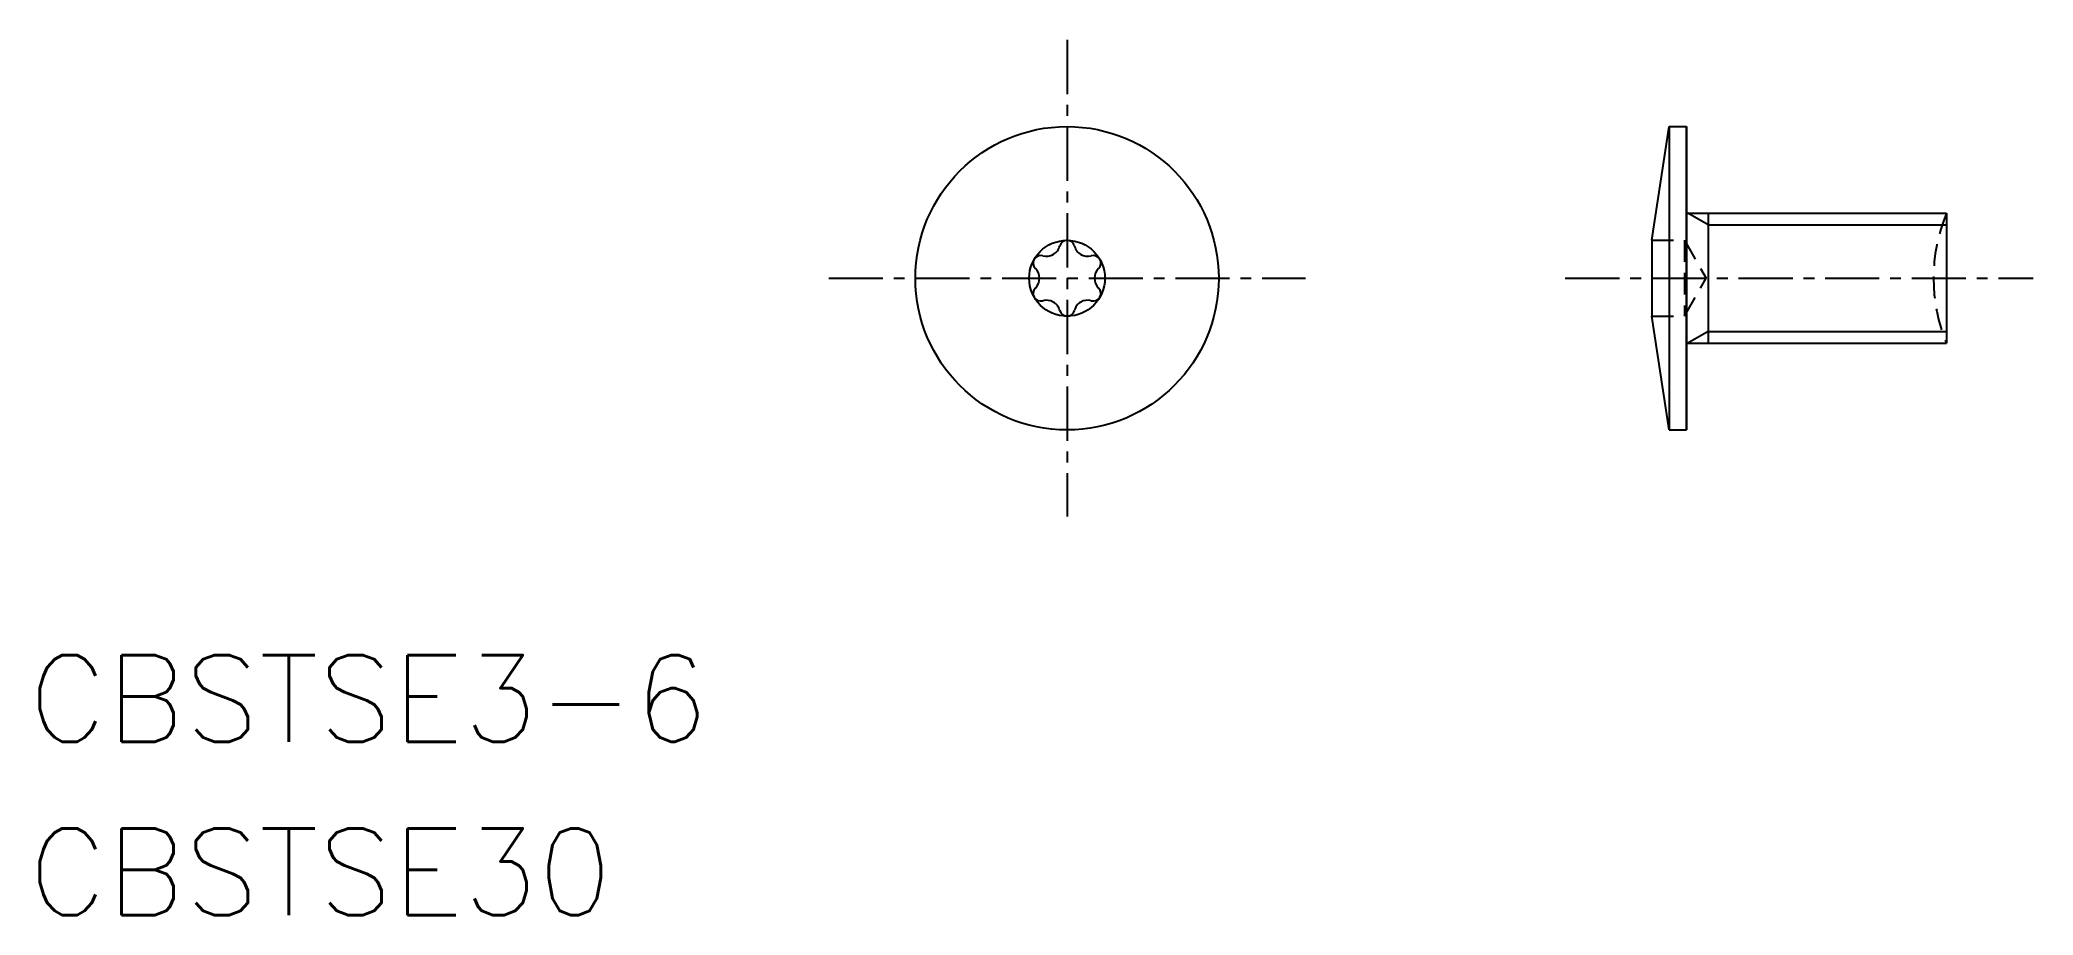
# Model space of a CAD drawing. Extents: x 6.6 to 52.6, y 6.6 to 26.8.
import ezdxf

# ---------------------------------------------------------------- set-up
doc = ezdxf.new("R2010")
doc.units = 0
doc.linetypes.add('CENTER', pattern=[2, 1.25, -0.25, 0.25, -0.25])
doc.linetypes.add('DASHED', pattern=[0.75, 0.5, -0.25])
doc.layers.get('0').update_dxf_attribs({"linetype": 'CONTINUOUS'})
doc.layers.add('CENTER', color=1, linetype='CENTER')
doc.styles.get("Standard").update_dxf_attribs({"font": 'romans.shx', "bigfont": 'bigfont.shx'})

msp = doc.modelspace()

# ---------------------------------------------------------------- linework, layer by layer
at = {"color": 7, "linetype": 'CONTINUOUS'}
for p, q in [((43.791, 22.158), (44.191, 24.783)), ((44.191, 24.783), (44.591, 24.783)), ((44.191, 24.783), (44.191, 17.783)), ((44.591, 17.783), (44.591, 24.783)), ((44.591, 24.783), (44.591, 17.783)), ((44.591, 22.783), (50.591, 22.783)), ((45.091, 22.783), (45.091, 19.783)), ((50.591, 22.783), (50.591, 19.783)), ((43.791, 22.158), (43.791, 20.408)), ((44.191, 17.783), (43.791, 20.408)), ((44.591, 19.783), (50.591, 19.783)), ((44.191, 17.783), (44.591, 17.783))]:
    msp.add_line(p, q, dxfattribs=at)
at = {"color": 3, "linetype": 'CONTINUOUS'}
for p, q in [((45.091, 22.513), (44.622, 22.783)), ((45.091, 22.513), (50.591, 22.513)), ((45.091, 20.054), (44.622, 19.783)), ((45.091, 20.054), (50.591, 20.054))]:
    msp.add_line(p, q, dxfattribs=at)
at = {"color": 3, "linetype": 'DASHED'}
for p, q in [((43.791, 22.158), (44.541, 22.158)), ((44.541, 22.158), (44.541, 20.408)), ((44.541, 22.158), (45.046, 21.283)), ((44.541, 20.408), (45.046, 21.283)), ((43.791, 20.408), (44.541, 20.408))]:
    msp.add_line(p, q, dxfattribs=at)
at = {"color": 7, "linetype": 'CONTINUOUS'}
for radius in [3.5, 0.875]:
    msp.add_circle((30.295, 21.283), radius, dxfattribs=at)
at = {"color": 3, "linetype": 'DASHED'}
msp.add_arc((54.191, 21.283), 3.9, 157.3801, 202.6199, dxfattribs=at)
at = {"color": 7, "linetype": 'CONTINUOUS'}
for centre, radius, start, end in [((30.295, 21.983), 0.175, 14.6531, 165.3469), ((29.688, 21.633), 0.175, 74.6531, 225.3469), ((29.819, 22.108), 0.317, 254.6531, 345.3469), ((30.771, 22.108), 0.317, 194.6531, 285.3469), ((30.901, 21.633), 0.175, 314.6531, 105.3469), ((29.343, 21.283), 0.317, 314.6531, 45.3469), ((31.247, 21.283), 0.317, 134.6531, 225.3469), ((29.688, 20.933), 0.175, 134.6531, 285.3469), ((29.819, 20.459), 0.317, 14.6531, 105.3469), ((30.771, 20.459), 0.317, 74.6531, 165.3469), ((30.901, 20.933), 0.175, 254.6531, 45.3469), ((30.295, 20.583), 0.175, 194.6531, 345.3469)]:
    msp.add_arc(centre, radius, start, end, dxfattribs=at)
at = {"layer": 'CENTER', "color": 1, "linetype": 'CENTER'}
for p, q in [((30.295, 26.783), (30.295, 15.783)), ((24.795, 21.283), (35.795, 21.283)), ((41.791, 21.283), (52.591, 21.283))]:
    msp.add_line(p, q, dxfattribs=at)

# ---------------------------------------------------------------- texts
at = {"color": 7, "linetype": 'CONTINUOUS'}
for s, p in [('CBSTSE3-6', (6.332, 10.588)), ('CBSTSE30', (6.332, 6.588))]:
    msp.add_text(s, height=2, dxfattribs=at).set_placement(p)

doc.saveas('drawing.dxf')
